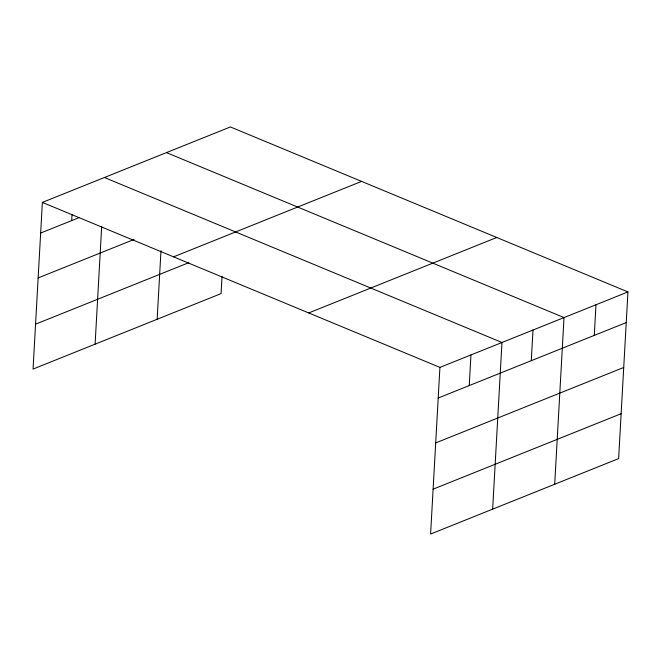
<?xml version="1.0" encoding="UTF-8"?>
<svg xmlns="http://www.w3.org/2000/svg" width="661" height="661" viewBox="0 0 661 661"><rect width="100%" height="100%" fill="white"/><g stroke="black" fill="none" stroke-linecap="round" stroke-linejoin="round"><path stroke-width="0.99" d="M627.95 291.931L439.92 367.392L430.6 534.047L618.63 458.594L627.95 291.931L230.4 126.953L42.37 202.406L33.05 369.069L221.08 293.608L222.046 276.265M71.677 220.6L72.024 214.47M95.101 344.166L101.678 226.508M157.153 319.263L160.978 250.742M469.236 385.586L470.946 354.94M492.652 509.152L501.972 342.489L104.421 177.503M531.279 360.683L532.997 330.037M554.703 484.249L564.023 317.586L166.465 152.608M594.272 335.4L595.982 304.762M40.652 233.052L79.204 217.585M38.148 277.934L134.043 239.456M173.562 256.848L361.592 181.395M35.562 324.179L188.806 262.681M308.728 312.942L496.758 237.489M438.21 398.029L626.24 322.576M435.698 442.92L623.728 367.458M433.112 489.165L621.142 413.703M42.37 202.406L439.92 367.392"/></g></svg>
